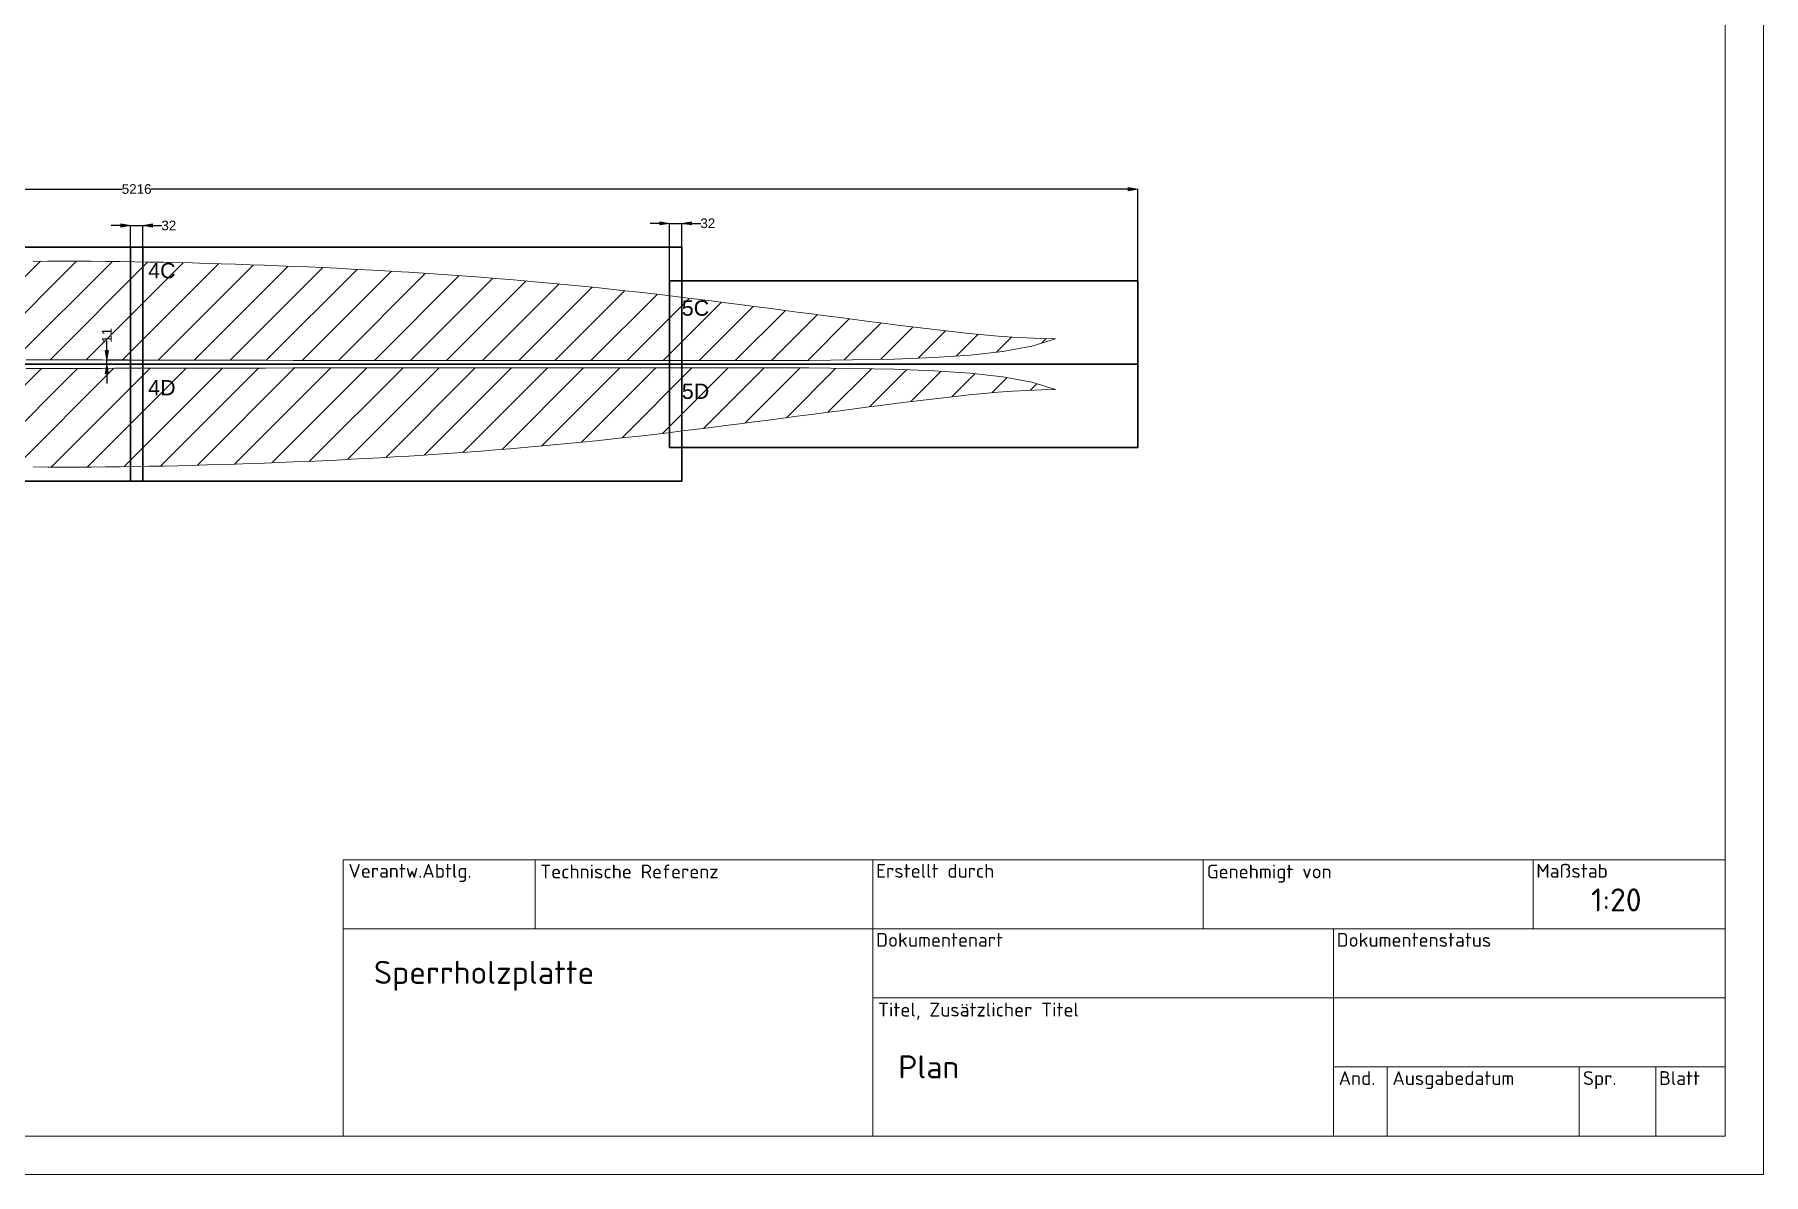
# Model space of a CAD drawing. Header units: millimetres. Extents: x -751 to 39822, y -9875 to 9310.
# Drawn here: x 35318 to 39822, y -905 to 2065 of the extents above; entities that cross this region are included whole.
import ezdxf
from ezdxf.enums import TextEntityAlignment as Align

# ---------------------------------------------------------------- set-up
doc = ezdxf.new("R2010")
doc.units = ezdxf.units.MM
doc.header["$MEASUREMENT"] = 0
doc.header["$PDSIZE"] = -5
doc.layers.get('0').update_dxf_attribs({"lineweight": 0})
doc.layers.get('Defpoints').update_dxf_attribs({"lineweight": 0})
doc.layers.add('SF', color=7, linetype='Continuous', lineweight=0)
doc.styles.add('Proxy_A9C', font='ISOCPEUR', dxfattribs={"height": 1.8})
doc.styles.add('Proxy_A9E', font='ISOCPEUR', dxfattribs={"height": 1.8})
doc.styles.add('Proxy_AA0', font='ISOCPEUR', dxfattribs={"height": 1.8})
doc.styles.add('Proxy_AA2', font='ISOCPEUR', dxfattribs={"height": 1.8})
doc.styles.add('Proxy_AA4', font='ISOCPEUR', dxfattribs={"height": 1.8})
doc.styles.add('Proxy_AA6', font='ISOCPEUR', dxfattribs={"height": 1.8})
doc.styles.add('Proxy_AA8', font='ISOCPEUR', dxfattribs={"height": 1.8})
doc.styles.add('Proxy_AAA', font='ISOCPEUR', dxfattribs={"height": 1.8})
doc.styles.add('Proxy_AAC', font='ISOCPEUR', dxfattribs={"height": 1.8})
doc.styles.add('Proxy_AAE', font='ISOCPEUR', dxfattribs={"height": 1.8})
doc.styles.add('Proxy_AB0', font='ISOCPEUR', dxfattribs={"height": 1.8})
doc.styles.get("Standard").update_dxf_attribs({"font": 'arial.ttf'})
doc.dimstyles.get("Standard").update_dxf_attribs({"dimtxt": 25, "dimasz": 25, "dimexe": 0.2, "dimexo": 0.05, "dimgap": 0.09, "dimtad": 0, "dimdec": 0, "dimzin": 0, "dimdsep": 46, "dimtxsty": 'Standard', "dimblk": 'VDDIM_DEFAULT', "dimcen": 0.09, "dimclre": 256, "dimclrt": 256, "dimadec": 0, "dimazin": 0, "dimtfac": 1, "dimtdec": 4, "dimtix": 1, "dimtmove": 0, "dimatfit": 3, "dimfxl": 1, "dimtolj": 1, "dimtzin": 0, "dimarcsym": 0})
pattern_1 = [(45, (0, 0), (-47.02617, 47.02617), [])]

# ---------------------------------------------------------------- blocks, each defined once
blk = doc.blocks.new('VDDIM_DEFAULT')
at = {"linetype": 'Continuous'}
blk.add_hatch(color=0, dxfattribs=at).paths.add_polyline_path([(0, 0), (-1, -0.1665), (-1, 0.1665)], flags=0)
at = {"color": 0, "linetype": 'Continuous'}
blk.add_lwpolyline([(0, 0), (-1, -0.1665), (-1, 0.1665), (0, 0)], dxfattribs=at)
blk = doc.blocks.new('*D950')
at = {"color": 0, "lineweight": -2}
for p, q in [((35506.4, 1206.4), (35506.4, 1267.1)), ((35506.4, 1242.1), (35506.4, 1267.1)), ((35506.4, 1206.4), (35506.4, 1217.1)), ((35506.4, 1181.4), (35506.4, 1156.4))]:
    blk.add_line(p, q, dxfattribs=at)
at = {"lineweight": -2}
for p, q in [((35562.1, 1217.1), (35506.2, 1217.1)), ((35568.2, 1206.4), (35506.2, 1206.4))]:
    blk.add_line(p, q, dxfattribs=at)
at = {"layer": 'Defpoints', "color": 0}
for p in [(35506.4, 1217.1), (35562.1, 1217.1), (35568.2, 1206.4)]:
    blk.add_point(p, dxfattribs=at)
at = {"color": 0, "lineweight": -2, "xscale": 25, "yscale": 25, "zscale": 25}
for p, rotation in [((35506.4, 1217.1), 270), ((35506.4, 1206.4), 90)]:
    blk.add_blockref('VDDIM_DEFAULT', p, dxfattribs=dict(at, rotation=rotation))
at = {"insert": (35506.4, 1281.5), "char_height": 25, "attachment_point": 5, "rotation": 90}
blk.add_mtext('\\A1;11', dxfattribs=at)
blk = doc.blocks.new('*D953')
at = {"color": 0, "lineweight": -2}
for p, q in [((35543.2, 1567.7), (35518.2, 1567.7)), ((35568.2, 1567.7), (35650.2, 1567.7)), ((35568.2, 1567.7), (35600.2, 1567.7)), ((35625.2, 1567.7), (35650.2, 1567.7))]:
    blk.add_line(p, q, dxfattribs=at)
at = {"lineweight": -2}
for p, q in [((35568.2, 1511.4), (35568.2, 1567.9)), ((35600.2, 1511.4), (35600.2, 1567.9))]:
    blk.add_line(p, q, dxfattribs=at)
at = {"layer": 'Defpoints', "color": 0}
for p in [(35600.2, 1567.7), (35568.2, 1511.4), (35600.2, 1511.4)]:
    blk.add_point(p, dxfattribs=at)
at = {"color": 0, "lineweight": -2, "xscale": 25, "yscale": 25, "zscale": 25}
blk.add_blockref('VDDIM_DEFAULT', (35568.2, 1567.7), dxfattribs=at)
at = {"color": 0, "lineweight": -2, "xscale": 25, "yscale": 25, "zscale": 25, "rotation": 180}
blk.add_blockref('VDDIM_DEFAULT', (35600.2, 1567.7), dxfattribs=at)
at = {"insert": (35668, 1567.7), "char_height": 25, "attachment_point": 5}
blk.add_mtext('\\A1;32', dxfattribs=at)
blk = doc.blocks.new('*D954')
at = {"color": 0, "lineweight": -2}
for p, q in [((36947.4, 1573.3), (36922.4, 1573.3)), ((36972.4, 1573.3), (37054.4, 1573.3)), ((36972.4, 1573.3), (37004.4, 1573.3)), ((37029.4, 1573.3), (37054.4, 1573.3))]:
    blk.add_line(p, q, dxfattribs=at)
at = {"lineweight": -2}
for p, q in [((36972.4, 1423.2), (36972.4, 1573.5)), ((37004.4, 1511.4), (37004.4, 1573.5))]:
    blk.add_line(p, q, dxfattribs=at)
at = {"layer": 'Defpoints', "color": 0}
for p in [(37004.4, 1573.3), (37004.4, 1511.4), (36972.4, 1423.2)]:
    blk.add_point(p, dxfattribs=at)
at = {"color": 0, "lineweight": -2, "xscale": 25, "yscale": 25, "zscale": 25}
blk.add_blockref('VDDIM_DEFAULT', (36972.4, 1573.3), dxfattribs=at)
at = {"color": 0, "lineweight": -2, "xscale": 25, "yscale": 25, "zscale": 25, "rotation": 180}
blk.add_blockref('VDDIM_DEFAULT', (37004.4, 1573.3), dxfattribs=at)
at = {"insert": (37072.2, 1573.3), "char_height": 25, "attachment_point": 5}
blk.add_mtext('\\A1;32', dxfattribs=at)
blk = doc.blocks.new('*D955')
at = {"lineweight": -2}
for p, q in [((32976, 1423.2), (32976, 1662.8)), ((38192.4, 1423.2), (38192.4, 1662.8))]:
    blk.add_line(p, q, dxfattribs=at)
at = {"color": 0, "lineweight": -2}
for p, q in [((33001, 1662.6), (35546.8, 1662.6)), ((38167.4, 1662.6), (35621.6, 1662.6))]:
    blk.add_line(p, q, dxfattribs=at)
at = {"layer": 'Defpoints', "color": 0}
for p in [(38192.4, 1662.6), (32976, 1423.2), (38192.4, 1423.2)]:
    blk.add_point(p, dxfattribs=at)
at = {"color": 0, "lineweight": -2, "xscale": 25, "yscale": 25, "zscale": 25, "rotation": 180}
blk.add_blockref('VDDIM_DEFAULT', (32976, 1662.6), dxfattribs=at)
at = {"color": 0, "lineweight": -2, "xscale": 25, "yscale": 25, "zscale": 25}
blk.add_blockref('VDDIM_DEFAULT', (38192.4, 1662.6), dxfattribs=at)
at = {"insert": (35584.2, 1662.6), "char_height": 25, "attachment_point": 5}
blk.add_mtext('\\A1;5216', dxfattribs=at)

msp = doc.modelspace()

# ---------------------------------------------------------------- hatches: boundary and pattern name
h = msp.add_hatch()
h.set_pattern_fill('_USER', color=8, scale=66.505047, angle=45, style=0, pattern_type=0)
h.set_pattern_definition(pattern_1)
h.paths.add_polyline_path([(37977.73148, 1272.64677), (37941.222, 1273.33462), (37903.61815, 1274.77954), (37866.04111, 1276.8847), (37828.49003, 1279.57354), (37790.9652, 1282.77055), (37753.46323, 1286.40157), (37715.9861, 1290.38869), (37678.53126, 1294.65758), (37641.09815, 1299.13154), (37603.68621, 1303.7347), (37566.29318, 1308.40965), (37528.91821, 1313.13964), (37491.55819, 1317.91755), (37454.20919, 1322.73559), (37416.86921, 1327.5836), (37379.53629, 1332.45566), (37342.20619, 1337.34059), (37304.87722, 1342.23263), (37267.54628, 1347.12162), (37230.2111, 1352.00062), (37192.86915, 1356.85964), (37155.51929, 1361.68768), (37118.16097, 1366.47456), (37080.79503, 1371.2076), (37043.41808, 1375.87662), (37006.03098, 1380.47064), (36968.63314, 1384.97863), (36931.22205, 1389.38959), (36893.7991, 1393.69168), (36856.36232, 1397.87455), (36818.91115, 1401.93262), (36781.44813, 1405.86556), (36743.97212, 1409.67352), (36706.48398, 1413.35771), (36668.98398, 1416.91659), (36631.47411, 1420.3527), (36593.95408, 1423.66469), (36556.42501, 1426.85256), (36518.8872, 1429.91868), (36481.34092, 1432.86068), (36443.78617, 1435.68262), (36406.22409, 1438.38755), (36368.65523, 1440.97767), (36331.07819, 1443.45569), (36293.49409, 1445.82568), (36255.90209, 1448.09069), (36218.30416, 1450.25358), (36180.6989, 1452.31758), (36143.0863, 1454.28659), (36105.46805, 1456.16162), (36067.84303, 1457.94656), (36030.21293, 1459.64057), (35992.57798, 1461.24653), (35954.9389, 1462.76359), (35917.2961, 1464.19462), (35879.65161, 1465.53862), (35842.00373, 1466.79863), (35804.35415, 1467.97465), (35766.70458, 1469.0677), (35729.05331, 1470.0776), (35691.40374, 1471.00166), (35653.75247, 1471.83359), (35616.09951, 1472.56765), (35578.44655, 1473.1996), (35540.79021, 1473.72267), (35503.13386, 1474.13263), (35465.47413, 1474.42354), (35427.8127, 1474.59068), (35390.14958, 1474.62759), (35352.48307, 1474.53056), (35314.81657, 1474.29265), (35277.14837, 1473.9086), (35239.48186, 1473.37469), (35201.81874, 1472.68449), (35164.15731, 1471.83359), (35126.50266, 1470.81556), (35088.85478, 1469.62565), (35051.21367, 1468.25964), (35013.58273, 1466.71058), (34975.96194, 1464.97762), (34938.35131, 1463.0606), (34900.75085, 1460.96256), (34863.16223, 1458.68553), (34825.58378, 1456.23257), (34788.01887, 1453.60553), (34750.46243, 1450.80764), (34712.91954, 1447.83956), (34675.3885, 1444.7047), (34637.86931, 1441.40558), (34600.36356, 1437.9466), (34562.86977, 1434.33963), (34525.38784, 1430.59161), (34487.91607, 1426.71557), (34450.45953, 1422.71964), (34413.01147, 1418.61449), (34375.57525, 1414.40961), (34338.15089, 1410.11464), (34300.73669, 1405.74059), (34263.33265, 1401.29762), (34225.94047, 1396.79064), (34188.55505, 1392.22762), (34151.1798, 1387.61058), (34113.80963, 1382.94663), (34076.44623, 1378.23865), (34039.08791, 1373.49258), (34001.73297, 1368.71264), (33964.38143, 1363.90357), (33927.02988, 1359.07164), (33889.68172, 1354.21957), (33852.33356, 1349.35157), (33814.9854, 1344.46969), (33777.63893, 1339.57765), (33740.29247, 1334.67765), (33702.94431, 1329.77156), (33665.59953, 1324.86259), (33628.25307, 1319.9526), (33590.90829, 1315.04566), (33553.56183, 1310.14362), (33516.21705, 1305.24955), (33478.87059, 1300.3736), (33441.51904, 1295.52762), (33404.1658, 1290.72262), (33366.80409, 1285.97163), (33329.43561, 1281.28753), (33292.05528, 1276.67963), (33254.66309, 1272.16165), (33217.25736, 1267.74561), (33182.70789, 1263.77362), (33241.24512, 1251.57382), (33319.55163, 1242.54683), (33412.25824, 1236.29081), (33516.81141, 1232.03987), (33630.59833, 1229.1927), (33750.96047, 1227.29278), (33875.21388, 1226.00584), (34000.65263, 1225.0928), (34124.55891, 1224.38769), (34244.20815, 1223.7808), (34356.88255, 1223.20084), (34461.05303, 1222.62476), (34557.01931, 1222.06884), (34645.23859, 1221.5478), (34726.17315, 1221.06486), (34800.2768, 1220.62375), (34868.01352, 1220.2248), (34929.83712, 1219.86582), (34986.20988, 1219.54578), (35037.589, 1219.26079), (35084.42999, 1219.00882), (35127.19851, 1218.78479), (35166.35515, 1218.58769), (35202.37743, 1218.41378), (35235.73609, 1218.26087), (35266.90528, 1218.12473), (35296.35573, 1218.00179), (35324.56159, 1217.89173), (35351.99697, 1217.78877), (35379.13095, 1217.69073), (35406.43933, 1217.59573), (35434.39288, 1217.49972), (35463.46572, 1217.39981), (35494.1286, 1217.29788), (35526.85735, 1217.19272), (35562.11932, 1217.08773), (35600.39035, 1216.98173), (35642.14287, 1216.87573), (35687.84763, 1216.77176), (35737.97876, 1216.66982), (35793.00701, 1216.57177), (35853.40821, 1216.47779), (35919.64803, 1216.38771), (35991.90866, 1216.30474), (36069.92978, 1216.22972), (36153.41394, 1216.16385), (36242.06304, 1216.10882), (36335.57681, 1216.06479), (36433.65976, 1216.03075), (36536.01188, 1216.00564), (36642.33487, 1215.98475), (36752.33182, 1215.95963), (36865.70388, 1215.91459), (36982.08386, 1215.82755), (37100.30787, 1215.75864), (37218.69982, 1215.8577), (37335.59175, 1216.34063), (37449.33775, 1217.51259), (37558.32096, 1219.79266), (37660.96688, 1223.74067), (37755.756, 1230.07154), (37841.23095, 1239.66969), (37916.019, 1253.57856), (37977.73148, 1272.64677)], flags=0)
h = msp.add_hatch()
h.set_pattern_fill('_USER', color=8, scale=66.505047, angle=45, style=0, pattern_type=0)
h.set_pattern_definition(pattern_1)
h.paths.add_polyline_path([(37977.73148, 1140.12864), (37941.222, 1139.4408), (37903.61815, 1137.99587), (37866.04111, 1135.89072), (37828.49003, 1133.20188), (37790.9652, 1130.00486), (37753.46323, 1126.37385), (37715.9861, 1122.38673), (37678.53126, 1118.11783), (37641.09815, 1113.64388), (37603.68621, 1109.04072), (37566.29318, 1104.36577), (37528.91821, 1099.63578), (37491.55819, 1094.85787), (37454.20919, 1090.03983), (37416.86921, 1085.19181), (37379.53629, 1080.31976), (37342.20619, 1075.43483), (37304.87722, 1070.54279), (37267.54628, 1065.6538), (37230.2111, 1060.77479), (37192.86915, 1055.91577), (37155.51929, 1051.08774), (37118.16097, 1046.30086), (37080.79503, 1041.56782), (37043.41808, 1036.89879), (37006.03098, 1032.30478), (36968.63314, 1027.79679), (36931.22205, 1023.38582), (36893.7991, 1019.08374), (36856.36232, 1014.90087), (36818.91115, 1010.8428), (36781.44813, 1006.90986), (36743.97212, 1003.10189), (36706.48398, 999.41771), (36668.98398, 995.85883), (36631.47411, 992.42272), (36593.95408, 989.11073), (36556.42501, 985.92286), (36518.8872, 982.85674), (36481.34092, 979.91474), (36443.78617, 977.0928), (36406.22409, 974.38787), (36368.65523, 971.79775), (36331.07819, 969.31972), (36293.49409, 966.94973), (36255.90209, 964.68473), (36218.30416, 962.52184), (36180.6989, 960.45783), (36143.0863, 958.48882), (36105.46805, 956.6138), (36067.84303, 954.82885), (36030.21293, 953.13484), (35992.57798, 951.52889), (35954.9389, 950.01183), (35917.2961, 948.58079), (35879.65161, 947.23679), (35842.00373, 945.97678), (35804.35415, 944.80076), (35766.70458, 943.70772), (35729.05331, 942.69781), (35691.40374, 941.77376), (35653.75247, 940.94183), (35616.09951, 940.20777), (35578.44655, 939.57582), (35540.79021, 939.05274), (35503.13386, 938.64279), (35465.47413, 938.35187), (35427.8127, 938.18474), (35390.14958, 938.14783), (35352.48307, 938.24486), (35314.81657, 938.48277), (35277.14837, 938.86682), (35239.48186, 939.40072), (35201.81874, 940.09093), (35164.15731, 940.94183), (35126.50266, 941.95986), (35088.85478, 943.14976), (35051.21367, 944.51578), (35013.58273, 946.06484), (34975.96194, 947.7978), (34938.35131, 949.71482), (34900.75085, 951.81286), (34863.16223, 954.08988), (34825.58378, 956.54285), (34788.01887, 959.16988), (34750.46243, 961.96778), (34712.91954, 964.93585), (34675.3885, 968.07072), (34637.86931, 971.36984), (34600.36356, 974.82881), (34562.86977, 978.43578), (34525.38784, 982.18381), (34487.91607, 986.05985), (34450.45953, 990.05578), (34413.01147, 994.16092), (34375.57525, 998.36581), (34338.15089, 1002.66078), (34300.73669, 1007.03483), (34263.33265, 1011.4778), (34225.94047, 1015.98477), (34188.55505, 1020.5478), (34151.1798, 1025.16484), (34113.80963, 1029.82879), (34076.44623, 1034.53676), (34039.08791, 1039.28284), (34001.73297, 1044.06278), (33964.38143, 1048.87185), (33927.02988, 1053.70377), (33889.68172, 1058.55585), (33852.33356, 1063.42384), (33814.9854, 1068.30572), (33777.63893, 1073.19776), (33740.29247, 1078.09776), (33702.94431, 1083.00386), (33665.59953, 1087.91283), (33628.25307, 1092.82282), (33590.90829, 1097.72976), (33553.56183, 1102.63179), (33516.21705, 1107.52586), (33478.87059, 1112.40182), (33441.51904, 1117.2478), (33404.1658, 1122.0528), (33366.80409, 1126.80379), (33329.43561, 1131.48789), (33292.05528, 1136.09578), (33254.66309, 1140.61377), (33217.25736, 1145.02981), (33182.70789, 1149.0018), (33241.24512, 1161.2016), (33319.55163, 1170.22859), (33412.25824, 1176.48461), (33516.81141, 1180.73555), (33630.59833, 1183.58272), (33750.96047, 1185.48264), (33875.21388, 1186.76957), (34000.65263, 1187.68262), (34124.55891, 1188.38772), (34244.20815, 1188.99461), (34356.88255, 1189.57458), (34461.05303, 1190.15065), (34557.01931, 1190.70657), (34645.23859, 1191.22761), (34726.17315, 1191.71055), (34800.2768, 1192.15167), (34868.01352, 1192.55061), (34929.83712, 1192.9096), (34986.20988, 1193.22964), (35037.589, 1193.51463), (35084.42999, 1193.7666), (35127.19851, 1193.99063), (35166.35515, 1194.18773), (35202.37743, 1194.36163), (35235.73609, 1194.51454), (35266.90528, 1194.65069), (35296.35573, 1194.77362), (35324.56159, 1194.88369), (35351.99697, 1194.98664), (35379.13095, 1195.08469), (35406.43933, 1195.17968), (35434.39288, 1195.2757), (35463.46572, 1195.3756), (35494.1286, 1195.47754), (35526.85735, 1195.5827), (35562.11932, 1195.68768), (35600.39035, 1195.79369), (35642.14287, 1195.89969), (35687.84763, 1196.00366), (35737.97876, 1196.1056), (35793.00701, 1196.20364), (35853.40821, 1196.29762), (35919.64803, 1196.38771), (35991.90866, 1196.47068), (36069.92978, 1196.5457), (36153.41394, 1196.61157), (36242.06304, 1196.6666), (36335.57681, 1196.71063), (36433.65976, 1196.74466), (36536.01188, 1196.76978), (36642.33487, 1196.79066), (36752.33182, 1196.81578), (36865.70388, 1196.86083), (36982.08386, 1196.94786), (37100.30787, 1197.01678), (37218.69982, 1196.91772), (37335.59175, 1196.43478), (37449.33775, 1195.26283), (37558.32096, 1192.98275), (37660.96688, 1189.03475), (37755.756, 1182.70388), (37841.23095, 1173.10573), (37916.019, 1159.19686), (37977.73148, 1140.12864)], flags=0)

# ---------------------------------------------------------------- linework, layer by layer
msp.add_line((36122.43785, -84.82122), (36122.43785, -804.82122))
for points in [[(31422.43785, -904.82122), (39822.43785, -904.82122), (39822.43785, 5035.17878), (31422.43785, 5035.17878)], [(31622.43785, -804.82122), (39722.43785, -804.82122), (39722.43785, 4935.17878), (31622.43785, 4935.17878)]]:
    msp.add_lwpolyline(points, close=True)
at = {"color": 1, "lineweight": 30}
for points in [[(34164.02745, 1206.38771), (35600.21968, 1206.38771), (35600.21968, 1511.38771), (34164.02745, 1511.38771)], [(35568.21968, 1206.38771), (37004.41191, 1206.38771), (37004.41191, 1511.38771), (35568.21968, 1511.38771)], [(36972.41191, 1423.18359), (36972.41191, 1206.38771), (38192.41191, 1206.38771), (38192.41191, 1423.18359)], [(34164.02745, 901.38771), (35600.21968, 901.38771), (35600.21968, 1206.38771), (34164.02745, 1206.38771)], [(35568.21968, 901.38771), (37004.41191, 901.38771), (37004.41191, 1206.38771), (35568.21968, 1206.38771)], [(36972.61191, 1206.38771), (36972.61191, 989.59183), (38192.61191, 989.59183), (38192.61191, 1206.38771)]]:
    msp.add_lwpolyline(points, close=True, dxfattribs=at)
at = {"color": 8}
for points in [[(37977.73148, 1272.64677), (37941.222, 1273.33462), (37903.61815, 1274.77954), (37866.04111, 1276.8847), (37828.49003, 1279.57354), (37790.9652, 1282.77055), (37753.46323, 1286.40157), (37715.9861, 1290.38869), (37678.53126, 1294.65758), (37641.09815, 1299.13154), (37603.68621, 1303.7347), (37566.29318, 1308.40965), (37528.91821, 1313.13964), (37491.55819, 1317.91755), (37454.20919, 1322.73559), (37416.86921, 1327.5836), (37379.53629, 1332.45566), (37342.20619, 1337.34059), (37304.87722, 1342.23263), (37267.54628, 1347.12162), (37230.2111, 1352.00062), (37192.86915, 1356.85964), (37155.51929, 1361.68768), (37118.16097, 1366.47456), (37080.79503, 1371.2076), (37043.41808, 1375.87662), (37006.03098, 1380.47064), (36968.63314, 1384.97863), (36931.22205, 1389.38959), (36893.7991, 1393.69168), (36856.36232, 1397.87455), (36818.91115, 1401.93262), (36781.44813, 1405.86556), (36743.97212, 1409.67352), (36706.48398, 1413.35771), (36668.98398, 1416.91659), (36631.47411, 1420.3527), (36593.95408, 1423.66469), (36556.42501, 1426.85256), (36518.8872, 1429.91868), (36481.34092, 1432.86068), (36443.78617, 1435.68262), (36406.22409, 1438.38755), (36368.65523, 1440.97767), (36331.07819, 1443.45569), (36293.49409, 1445.82568), (36255.90209, 1448.09069), (36218.30416, 1450.25358), (36180.6989, 1452.31758), (36143.0863, 1454.28659), (36105.46805, 1456.16162), (36067.84303, 1457.94656), (36030.21293, 1459.64057), (35992.57798, 1461.24653), (35954.9389, 1462.76359), (35917.2961, 1464.19462), (35879.65161, 1465.53862), (35842.00373, 1466.79863), (35804.35415, 1467.97465), (35766.70458, 1469.0677), (35729.05331, 1470.0776), (35691.40374, 1471.00166), (35653.75247, 1471.83359), (35616.09951, 1472.56765), (35578.44655, 1473.1996), (35540.79021, 1473.72267), (35503.13386, 1474.13263), (35465.47413, 1474.42354), (35427.8127, 1474.59068), (35390.14958, 1474.62759), (35352.48307, 1474.53056), (35314.81657, 1474.29265)], [(35296.35573, 1218.00179), (35324.56159, 1217.89173), (35351.99697, 1217.78877), (35379.13095, 1217.69073), (35406.43933, 1217.59573), (35434.39288, 1217.49972), (35463.46572, 1217.39981), (35494.1286, 1217.29788), (35526.85735, 1217.19272), (35562.11932, 1217.08773), (35600.39035, 1216.98173), (35642.14287, 1216.87573), (35687.84763, 1216.77176), (35737.97876, 1216.66982), (35793.00701, 1216.57177), (35853.40821, 1216.47779), (35919.64803, 1216.38771), (35991.90866, 1216.30474), (36069.92978, 1216.22972), (36153.41394, 1216.16385), (36242.06304, 1216.10882), (36335.57681, 1216.06479), (36433.65976, 1216.03075), (36536.01188, 1216.00564), (36642.33487, 1215.98475), (36752.33182, 1215.95963), (36865.70388, 1215.91459), (36982.08386, 1215.82755), (37100.30787, 1215.75864), (37218.69982, 1215.8577), (37335.59175, 1216.34063), (37449.33775, 1217.51259), (37558.32096, 1219.79266), (37660.96688, 1223.74067), (37755.756, 1230.07154), (37841.23095, 1239.66969), (37916.019, 1253.57856), (37977.73148, 1272.64677)], [(35296.35573, 1194.77362), (35324.56159, 1194.88369), (35351.99697, 1194.98664), (35379.13095, 1195.08469), (35406.43933, 1195.17968), (35434.39288, 1195.2757), (35463.46572, 1195.3756), (35494.1286, 1195.47754), (35526.85735, 1195.5827), (35562.11932, 1195.68768), (35600.39035, 1195.79369), (35642.14287, 1195.89969), (35687.84763, 1196.00366), (35737.97876, 1196.1056), (35793.00701, 1196.20364), (35853.40821, 1196.29762), (35919.64803, 1196.38771), (35991.90866, 1196.47068), (36069.92978, 1196.5457), (36153.41394, 1196.61157), (36242.06304, 1196.6666), (36335.57681, 1196.71063), (36433.65976, 1196.74466), (36536.01188, 1196.76978), (36642.33487, 1196.79066), (36752.33182, 1196.81578), (36865.70388, 1196.86083), (36982.08386, 1196.94786), (37100.30787, 1197.01678), (37218.69982, 1196.91772), (37335.59175, 1196.43478), (37449.33775, 1195.26283), (37558.32096, 1192.98275), (37660.96688, 1189.03475), (37755.756, 1182.70388), (37841.23095, 1173.10573), (37916.019, 1159.19686), (37977.73148, 1140.12864)], [(37977.73148, 1140.12864), (37941.222, 1139.4408), (37903.61815, 1137.99587), (37866.04111, 1135.89072), (37828.49003, 1133.20188), (37790.9652, 1130.00486), (37753.46323, 1126.37385), (37715.9861, 1122.38673), (37678.53126, 1118.11783), (37641.09815, 1113.64388), (37603.68621, 1109.04072), (37566.29318, 1104.36577), (37528.91821, 1099.63578), (37491.55819, 1094.85787), (37454.20919, 1090.03983), (37416.86921, 1085.19181), (37379.53629, 1080.31976), (37342.20619, 1075.43483), (37304.87722, 1070.54279), (37267.54628, 1065.6538), (37230.2111, 1060.77479), (37192.86915, 1055.91577), (37155.51929, 1051.08774), (37118.16097, 1046.30086), (37080.79503, 1041.56782), (37043.41808, 1036.89879), (37006.03098, 1032.30478), (36968.63314, 1027.79679), (36931.22205, 1023.38582), (36893.7991, 1019.08374), (36856.36232, 1014.90087), (36818.91115, 1010.8428), (36781.44813, 1006.90986), (36743.97212, 1003.10189), (36706.48398, 999.41771), (36668.98398, 995.85883), (36631.47411, 992.42272), (36593.95408, 989.11073), (36556.42501, 985.92286), (36518.8872, 982.85674), (36481.34092, 979.91474), (36443.78617, 977.0928), (36406.22409, 974.38787), (36368.65523, 971.79775), (36331.07819, 969.31972), (36293.49409, 966.94973), (36255.90209, 964.68473), (36218.30416, 962.52184), (36180.6989, 960.45783), (36143.0863, 958.48882), (36105.46805, 956.6138), (36067.84303, 954.82885), (36030.21293, 953.13484), (35992.57798, 951.52889), (35954.9389, 950.01183), (35917.2961, 948.58079), (35879.65161, 947.23679), (35842.00373, 945.97678), (35804.35415, 944.80076), (35766.70458, 943.70772), (35729.05331, 942.69781), (35691.40374, 941.77376), (35653.75247, 940.94183), (35616.09951, 940.20777), (35578.44655, 939.57582), (35540.79021, 939.05274), (35503.13386, 938.64279), (35465.47413, 938.35187), (35427.8127, 938.18474), (35390.14958, 938.14783), (35352.48307, 938.24486), (35314.81657, 938.48277)]]:
    msp.add_lwpolyline(points, dxfattribs=at)
at = {"layer": 'SF'}
for p, q in [((36122.43785, -84.82122), (39722.43785, -84.82122)), ((36622.43785, -84.82122), (36622.43785, -264.82122)), ((37502.43785, -84.82122), (37502.43785, -804.82122)), ((38362.43785, -84.82122), (38362.43785, -264.82122)), ((39222.43785, -84.82122), (39222.43785, -264.82122)), ((36122.43785, -264.82122), (39722.43785, -264.82122)), ((38702.43785, -264.82122), (38702.43785, -804.82122)), ((37502.43785, -444.82122), (39722.43785, -444.82122)), ((38702.43785, -624.82122), (39722.43785, -624.82122)), ((38842.43785, -624.82122), (38842.43785, -804.82122)), ((39342.43785, -624.82122), (39342.43785, -804.82122)), ((39542.43785, -624.82122), (39542.43785, -804.82122)), ((36122.43785, -804.82122), (39722.43785, -804.82122))]:
    msp.add_line(p, q, dxfattribs=at)

# ---------------------------------------------------------------- texts
at = {"color": 1}
for s, p in [('4C', (35614.15918, 1470.13663)), ('5C', (37004.43587, 1372.66122)), ('4D', (35614.15918, 1165.13663)), ('5D', (37004.53587, 1155.86534))]:
    msp.add_text(s, height=40, dxfattribs=at).set_placement(p, align=Align.TOP_LEFT)
for s, height, style, p in [('Verantw.Abtlg.', 36, 'Proxy_A9C', (36135.80507, -131.73002)), ('Technische Referenz', 36, 'Proxy_A9E', (36635.80507, -133.44431)), ('Erstellt durch', 36, 'Proxy_AA0', (37510.66221, -131.73002)), ('Genehmigt von', 36, 'Proxy_AA2', (38372.3765, -133.44431)), ('Maßstab', 36, 'Proxy_AA6', (39230.66221, -131.73002)), ('1:20', 60, 'Proxy_AA6', (39373.30523, -219.57527)), ('Dokumentenart', 36, 'Proxy_AA4', (37510.66221, -311.73002)), ('Dokumentenstatus', 36, 'Proxy_AA6', (38710.66221, -311.73002)), ('Sperrholzplatte', 60, 'Proxy_AA6', (36202.47484, -408.29529)), ('Titel, Zusätzlicher Titel', 36, 'Proxy_AA8', (37515.80507, -493.44431)), ('Plan', 60, 'Proxy_AA6', (37568.6174, -654.55275)), ('And.', 36, 'Proxy_AAA', (38715.80507, -671.73002)), ('Ausgabedatum', 36, 'Proxy_AAC', (38855.80507, -671.73002)), ('Spr.', 36, 'Proxy_AAE', (39352.3765, -671.73002)), ('Blatt', 36, 'Proxy_AB0', (39550.66221, -671.73002))]:
    msp.add_text(s, height=height, dxfattribs=dict(style=style)).set_placement(p)

# ---------------------------------------------------------------- dimensions: what is measured, and where the dimension line sits
dim = msp.add_linear_dim(base=(38192.41191, 1662.60003), p1=(32976.02745, 1423.18359), p2=(38192.41191, 1423.18359), dimstyle='Standard')
dim.commit()
dim.dimension.update_dxf_attribs({"geometry": '*D955', "text_midpoint": (35584.21968, 1662.60003)})
for base, p1, p2, picture, middle in [((35600.21968, 1567.70558), (35568.21968, 1511.38771), (35600.21968, 1511.38771), '*D953', (35668.04718, 1567.70558)), ((37004.41191, 1573.31403), (36972.41191, 1423.18359), (37004.41191, 1511.38771), '*D954', (37072.23941, 1573.31403))]:
    dim = msp.add_linear_dim(base=base, p1=p1, p2=p2, dimstyle='Standard')
    dim.commit()
    dim.dimension.update_dxf_attribs({"geometry": picture, "text_midpoint": middle, "dimtype": 160})
dim = msp.add_linear_dim(base=(35506.40294, 1217.08773), p1=(35568.21968, 1206.38771), p2=(35562.11932, 1217.08773), angle=90, dimstyle='Standard')
dim.commit()
dim.dimension.update_dxf_attribs({"geometry": '*D950', "text_midpoint": (35506.40294, 1281.47773), "dimtype": 160})

doc.saveas('drawing.dxf')
